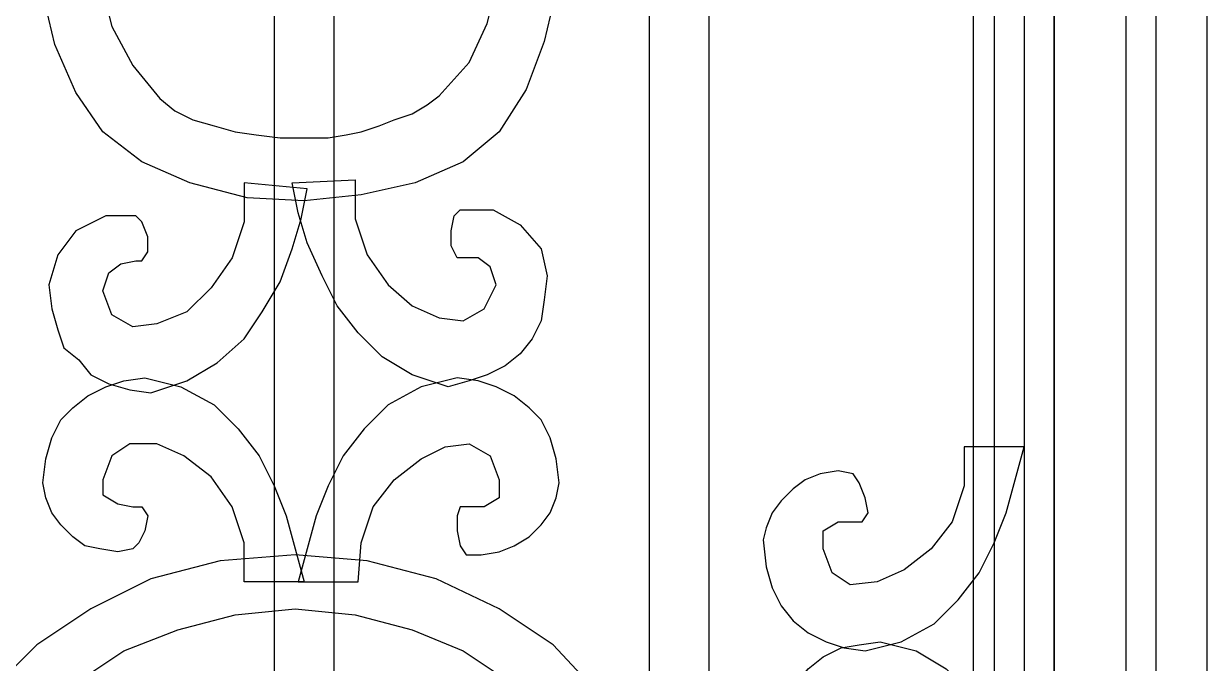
# Model space of a CAD drawing. Header units: centimetres. Extents: x -51 to 56, y -22 to 36.
# Drawn here: x 29.2 to 56.12, y -7.8 to 6.75 of the extents above; entities that cross this region are included whole.
import ezdxf

# ---------------------------------------------------------------- set-up
doc = ezdxf.new("R2010")
doc.units = ezdxf.units.CM
doc.header["$MEASUREMENT"] = 0
doc.layers.add('layer 1', color=7, linetype='Continuous')

msp = doc.modelspace()

# ---------------------------------------------------------------- linework, layer by layer
at = {"layer": 'layer 1', "color": 108}
for points, knots in [([(50.79579, 31.31746), (50.79579, 31.31746), (56.1183, 31.31746), (56.1183, 31.31746), (56.1183, 31.31746), (56.1183, 31.31746), (56.1183, -22.04404), (56.1183, -22.04404), (56.1183, -22.04404), (56.1183, -22.04404), (50.79579, -22.04404), (50.79579, -22.04404), (50.79579, -22.04404), (50.79579, -22.04404), (50.79579, 31.31746), (50.79579, 31.31746)], [0, 0, 0, 0, 0.25, 0.25, 0.25, 0.25, 0.5, 0.5, 0.5, 0.5, 0.75, 0.75, 0.75, 0.75, 1, 1, 1, 1]), ([(34.89652, 30.70333), (34.89652, 30.70333), (36.26127, 30.70333), (36.26127, 30.70333), (36.26127, 30.70333), (36.26127, 30.70333), (36.26127, -22.04404), (36.26127, -22.04404), (36.26127, -22.04404), (36.26127, -22.04404), (34.89652, -22.04404), (34.89652, -22.04404), (34.89652, -22.04404), (34.89652, -22.04404), (34.89652, 30.70333), (34.89652, 30.70333)], [0, 0, 0, 0, 0.25, 0.25, 0.25, 0.25, 0.5, 0.5, 0.5, 0.5, 0.75, 0.75, 0.75, 0.75, 1, 1, 1, 1]), ([(43.42617, 30.70333), (43.42617, 30.70333), (44.79092, 30.70333), (44.79092, 30.70333), (44.79092, 30.70333), (44.79092, 30.70333), (44.79092, -22.04404), (44.79092, -22.04404), (44.79092, -22.04404), (44.79092, -22.04404), (43.42617, -22.04404), (43.42617, -22.04404), (43.42617, -22.04404), (43.42617, -22.04404), (43.42617, 30.70333), (43.42617, 30.70333)], [0, 0, 0, 0, 0.25, 0.25, 0.25, 0.25, 0.5, 0.5, 0.5, 0.5, 0.75, 0.75, 0.75, 0.75, 1, 1, 1, 1]), ([(51.27345, 30.70333), (51.27345, 30.70333), (52.6382, 30.70333), (52.6382, 30.70333), (52.6382, 30.70333), (52.6382, 30.70333), (52.6382, -22.04404), (52.6382, -22.04404), (52.6382, -22.04404), (52.6382, -22.04404), (51.27345, -22.04404), (51.27345, -22.04404), (51.27345, -22.04404), (51.27345, -22.04404), (51.27345, 30.70333), (51.27345, 30.70333)], [0, 0, 0, 0, 0.25, 0.25, 0.25, 0.25, 0.5, 0.5, 0.5, 0.5, 0.75, 0.75, 0.75, 0.75, 1, 1, 1, 1]), ([(40.01431, 4.29553), (40.01431, 4.29553), (40.62845, 5.25085), (40.62845, 5.25085), (40.62845, 5.25085), (40.62845, 5.25085), (41.03787, 6.34264), (41.03787, 6.34264), (41.03787, 6.34264), (41.03787, 6.34264), (41.31082, 7.50268), (41.31082, 7.50268), (41.31082, 7.50268), (41.31082, 7.50268), (41.31082, 8.73095), (41.31082, 8.73095), (41.31082, 8.73095), (41.31082, 8.73095), (41.10611, 9.82274), (41.10611, 9.82274), (41.10611, 9.82274), (41.10611, 9.82274), (40.62845, 10.77806), (40.62845, 10.77806), (40.62845, 10.77806), (40.62845, 10.77806), (39.87784, 11.52867), (39.87784, 11.52867), (39.87784, 11.52867), (39.87784, 11.52867), (38.85428, 12.07457), (38.85428, 12.07457), (38.85428, 12.07457), (38.85428, 12.07457), (38.24015, 12.21104), (38.24015, 12.21104), (38.24015, 12.21104), (38.24015, 12.21104), (37.62601, 12.07457), (37.62601, 12.07457), (37.62601, 12.07457), (37.62601, 12.07457), (37.01188, 11.80162), (37.01188, 11.80162), (37.01188, 11.80162), (37.01188, 11.80162), (36.60245, 11.32396), (36.60245, 11.32396), (36.60245, 11.32396), (36.60245, 11.32396), (36.26127, 10.77806), (36.26127, 10.77806), (36.26127, 10.77806), (36.26127, 10.77806), (36.12479, 10.16393), (36.12479, 10.16393), (36.12479, 10.16393), (36.12479, 10.16393), (36.26127, 9.48155), (36.26127, 9.48155), (36.26127, 9.48155), (36.26127, 9.48155), (36.73893, 8.79918), (36.73893, 8.79918), (36.73893, 8.79918), (36.73893, 8.79918), (37.14835, 8.59447), (37.14835, 8.59447), (37.14835, 8.59447), (37.14835, 8.59447), (37.69425, 8.52623), (37.69425, 8.52623), (37.69425, 8.52623), (37.69425, 8.52623), (38.10367, 8.73095), (38.10367, 8.73095), (38.10367, 8.73095), (38.10367, 8.73095), (38.30838, 9.14037), (38.30838, 9.14037), (38.30838, 9.14037), (38.30838, 9.14037), (38.24015, 9.41332), (38.24015, 9.41332), (38.24015, 9.41332), (38.24015, 9.41332), (38.10367, 9.61803), (38.10367, 9.61803), (38.10367, 9.61803), (38.10367, 9.61803), (37.89896, 9.68627), (37.89896, 9.68627), (37.89896, 9.68627), (37.89896, 9.68627), (37.69425, 9.7545), (37.69425, 9.7545), (37.69425, 9.7545), (37.69425, 9.7545), (37.35306, 10.16393), (37.35306, 10.16393), (37.35306, 10.16393), (37.35306, 10.16393), (37.48954, 10.57335), (37.48954, 10.57335), (37.48954, 10.57335), (37.48954, 10.57335), (37.89896, 10.8463), (37.89896, 10.8463), (37.89896, 10.8463), (37.89896, 10.8463), (38.37662, 10.77806), (38.37662, 10.77806), (38.37662, 10.77806), (38.37662, 10.77806), (38.99075, 10.36864), (38.99075, 10.36864), (38.99075, 10.36864), (38.99075, 10.36864), (39.53665, 9.82274), (39.53665, 9.82274), (39.53665, 9.82274), (39.53665, 9.82274), (39.8096, 9.14037), (39.8096, 9.14037), (39.8096, 9.14037), (39.8096, 9.14037), (40.01431, 8.38976), (40.01431, 8.38976), (40.01431, 8.38976), (40.01431, 8.38976), (39.94608, 7.57091), (39.94608, 7.57091), (39.94608, 7.57091), (39.94608, 7.57091), (39.74136, 6.75207), (39.74136, 6.75207), (39.74136, 6.75207), (39.74136, 6.75207), (39.33194, 5.86498), (39.33194, 5.86498), (39.33194, 5.86498), (39.33194, 5.86498), (38.64957, 5.11437), (38.64957, 5.11437), (38.64957, 5.11437), (38.64957, 5.11437), (38.37662, 4.90966), (38.37662, 4.90966), (38.37662, 4.90966), (38.37662, 4.90966), (38.03543, 4.70495), (38.03543, 4.70495), (38.03543, 4.70495), (38.03543, 4.70495), (37.62601, 4.56848), (37.62601, 4.56848), (37.62601, 4.56848), (37.62601, 4.56848), (37.28482, 4.432), (37.28482, 4.432), (37.28482, 4.432), (37.28482, 4.432), (36.8754, 4.29553), (36.8754, 4.29553), (36.8754, 4.29553), (36.8754, 4.29553), (36.53422, 4.22729), (36.53422, 4.22729), (36.53422, 4.22729), (36.53422, 4.22729), (36.12479, 4.15905), (36.12479, 4.15905), (36.12479, 4.15905), (36.12479, 4.15905), (35.85184, 4.15905), (35.85184, 4.15905), (35.85184, 4.15905), (35.85184, 4.15905), (35.85184, 4.15905), (35.85184, 4.15905), (35.85184, 4.15905), (35.85184, 4.15905), (35.85184, 4.15905), (35.85184, 4.15905), (35.85184, 4.15905), (35.85184, 4.15905), (35.85184, 4.15905), (35.85184, 4.15905), (35.85184, 4.15905), (35.85184, 4.15905), (35.85184, 4.15905), (35.85184, 4.15905), (35.85184, 4.15905), (35.85184, 4.15905), (35.44242, 4.15905), (35.44242, 4.15905), (35.44242, 4.15905), (35.44242, 4.15905), (35.033, 4.15905), (35.033, 4.15905), (35.033, 4.15905), (35.033, 4.15905), (34.4871, 4.22729), (34.4871, 4.22729), (34.4871, 4.22729), (34.4871, 4.22729), (34.00944, 4.29553), (34.00944, 4.29553), (34.00944, 4.29553), (34.00944, 4.29553), (33.53178, 4.432), (33.53178, 4.432), (33.53178, 4.432), (33.53178, 4.432), (33.05412, 4.56848), (33.05412, 4.56848), (33.05412, 4.56848), (33.05412, 4.56848), (32.64469, 4.77319), (32.64469, 4.77319), (32.64469, 4.77319), (32.64469, 4.77319), (32.30351, 5.04614), (32.30351, 5.04614), (32.30351, 5.04614), (32.30351, 5.04614), (31.68937, 5.79675), (31.68937, 5.79675), (31.68937, 5.79675), (31.68937, 5.79675), (31.21171, 6.68383), (31.21171, 6.68383), (31.21171, 6.68383), (31.21171, 6.68383), (31.007, 7.50268), (31.007, 7.50268), (31.007, 7.50268), (31.007, 7.50268), (30.93876, 8.32152), (30.93876, 8.32152), (30.93876, 8.32152), (30.93876, 8.32152), (31.07524, 9.07213), (31.07524, 9.07213), (31.07524, 9.07213), (31.07524, 9.07213), (31.41642, 9.7545), (31.41642, 9.7545), (31.41642, 9.7545), (31.41642, 9.7545), (31.89408, 10.3004), (31.89408, 10.3004), (31.89408, 10.3004), (31.89408, 10.3004), (32.57646, 10.70982), (32.57646, 10.70982), (32.57646, 10.70982), (32.57646, 10.70982), (33.05412, 10.77806), (33.05412, 10.77806), (33.05412, 10.77806), (33.05412, 10.77806), (33.46354, 10.50511), (33.46354, 10.50511), (33.46354, 10.50511), (33.46354, 10.50511), (33.60001, 10.09569), (33.60001, 10.09569), (33.60001, 10.09569), (33.60001, 10.09569), (33.25883, 9.7545), (33.25883, 9.7545), (33.25883, 9.7545), (33.25883, 9.7545), (33.05412, 9.68627), (33.05412, 9.68627), (33.05412, 9.68627), (33.05412, 9.68627), (32.91764, 9.54979), (32.91764, 9.54979), (32.91764, 9.54979), (32.91764, 9.54979), (32.78117, 9.34508), (32.78117, 9.34508), (32.78117, 9.34508), (32.78117, 9.34508), (32.78117, 9.14037), (32.78117, 9.14037), (32.78117, 9.14037), (32.78117, 9.14037), (32.91764, 8.66271), (32.91764, 8.66271), (32.91764, 8.66271), (32.91764, 8.66271), (33.32707, 8.458), (33.32707, 8.458), (33.32707, 8.458), (33.32707, 8.458), (33.80473, 8.52623), (33.80473, 8.52623), (33.80473, 8.52623), (33.80473, 8.52623), (34.21415, 8.73095), (34.21415, 8.73095), (34.21415, 8.73095), (34.21415, 8.73095), (34.69181, 9.41332), (34.69181, 9.41332), (34.69181, 9.41332), (34.69181, 9.41332), (34.82828, 10.09569), (34.82828, 10.09569), (34.82828, 10.09569), (34.82828, 10.09569), (34.69181, 10.70982), (34.69181, 10.70982), (34.69181, 10.70982), (34.69181, 10.70982), (34.41886, 11.32396), (34.41886, 11.32396), (34.41886, 11.32396), (34.41886, 11.32396), (33.9412, 11.73338), (33.9412, 11.73338), (33.9412, 11.73338), (33.9412, 11.73338), (33.3953, 12.07457), (33.3953, 12.07457), (33.3953, 12.07457), (33.3953, 12.07457), (32.78117, 12.21104), (32.78117, 12.21104), (32.78117, 12.21104), (32.78117, 12.21104), (32.16703, 12.07457), (32.16703, 12.07457), (32.16703, 12.07457), (32.16703, 12.07457), (31.07524, 11.52867), (31.07524, 11.52867), (31.07524, 11.52867), (31.07524, 11.52867), (30.32463, 10.70982), (30.32463, 10.70982), (30.32463, 10.70982), (30.32463, 10.70982), (29.84697, 9.68627), (29.84697, 9.68627), (29.84697, 9.68627), (29.84697, 9.68627), (29.64226, 8.59447), (29.64226, 8.59447), (29.64226, 8.59447), (29.64226, 8.59447), (29.64226, 7.43444), (29.64226, 7.43444), (29.64226, 7.43444), (29.64226, 7.43444), (29.91521, 6.27441), (29.91521, 6.27441), (29.91521, 6.27441), (29.91521, 6.27441), (30.39287, 5.18261), (30.39287, 5.18261), (30.39287, 5.18261), (30.39287, 5.18261), (31.007, 4.29553), (31.007, 4.29553), (31.007, 4.29553), (31.007, 4.29553), (31.89408, 3.61315), (31.89408, 3.61315), (31.89408, 3.61315), (31.89408, 3.61315), (32.98588, 3.13549), (32.98588, 3.13549), (32.98588, 3.13549), (32.98588, 3.13549), (34.28239, 2.79431), (34.28239, 2.79431), (34.28239, 2.79431), (34.28239, 2.79431), (35.57889, 2.72607), (35.57889, 2.72607), (35.57889, 2.72607), (35.57889, 2.72607), (36.8754, 2.86255), (36.8754, 2.86255), (36.8754, 2.86255), (36.8754, 2.86255), (38.10367, 3.13549), (38.10367, 3.13549), (38.10367, 3.13549), (38.10367, 3.13549), (39.19547, 3.61315), (39.19547, 3.61315), (39.19547, 3.61315), (39.19547, 3.61315), (40.01431, 4.29553), (40.01431, 4.29553)], [0, 0, 0, 0, 0.01, 0.01, 0.01, 0.01, 0.02, 0.02, 0.02, 0.02, 0.03, 0.03, 0.03, 0.03, 0.04, 0.04, 0.04, 0.04, 0.05, 0.05, 0.05, 0.05, 0.06, 0.06, 0.06, 0.06, 0.07, 0.07, 0.07, 0.07, 0.08, 0.08, 0.08, 0.08, 0.09, 0.09, 0.09, 0.09, 0.1, 0.1, 0.1, 0.1, 0.11, 0.11, 0.11, 0.11, 0.12, 0.12, 0.12, 0.12, 0.13, 0.13, 0.13, 0.13, 0.14, 0.14, 0.14, 0.14, 0.15, 0.15, 0.15, 0.15, 0.16, 0.16, 0.16, 0.16, 0.17, 0.17, 0.17, 0.17, 0.18, 0.18, 0.18, 0.18, 0.19, 0.19, 0.19, 0.19, 0.2, 0.2, 0.2, 0.2, 0.21, 0.21, 0.21, 0.21, 0.22, 0.22, 0.22, 0.22, 0.23, 0.23, 0.23, 0.23, 0.24, 0.24, 0.24, 0.24, 0.25, 0.25, 0.25, 0.25, 0.26, 0.26, 0.26, 0.26, 0.27, 0.27, 0.27, 0.27, 0.28, 0.28, 0.28, 0.28, 0.29, 0.29, 0.29, 0.29, 0.3, 0.3, 0.3, 0.3, 0.31, 0.31, 0.31, 0.31, 0.32, 0.32, 0.32, 0.32, 0.33, 0.33, 0.33, 0.33, 0.34, 0.34, 0.34, 0.34, 0.35, 0.35, 0.35, 0.35, 0.36, 0.36, 0.36, 0.36, 0.37, 0.37, 0.37, 0.37, 0.38, 0.38, 0.38, 0.38, 0.39, 0.39, 0.39, 0.39, 0.4, 0.4, 0.4, 0.4, 0.41, 0.41, 0.41, 0.41, 0.42, 0.42, 0.42, 0.42, 0.43, 0.43, 0.43, 0.43, 0.44, 0.44, 0.44, 0.44, 0.45, 0.45, 0.45, 0.45, 0.46, 0.46, 0.46, 0.46, 0.47, 0.47, 0.47, 0.47, 0.48, 0.48, 0.48, 0.48, 0.49, 0.49, 0.49, 0.49, 0.5, 0.5, 0.5, 0.5, 0.51, 0.51, 0.51, 0.51, 0.52, 0.52, 0.52, 0.52, 0.53, 0.53, 0.53, 0.53, 0.54, 0.54, 0.54, 0.54, 0.55, 0.55, 0.55, 0.55, 0.56, 0.56, 0.56, 0.56, 0.57, 0.57, 0.57, 0.57, 0.58, 0.58, 0.58, 0.58, 0.59, 0.59, 0.59, 0.59, 0.6, 0.6, 0.6, 0.6, 0.61, 0.61, 0.61, 0.61, 0.62, 0.62, 0.62, 0.62, 0.63, 0.63, 0.63, 0.63, 0.64, 0.64, 0.64, 0.64, 0.65, 0.65, 0.65, 0.65, 0.66, 0.66, 0.66, 0.66, 0.67, 0.67, 0.67, 0.67, 0.68, 0.68, 0.68, 0.68, 0.69, 0.69, 0.69, 0.69, 0.7, 0.7, 0.7, 0.7, 0.71, 0.71, 0.71, 0.71, 0.72, 0.72, 0.72, 0.72, 0.73, 0.73, 0.73, 0.73, 0.74, 0.74, 0.74, 0.74, 0.75, 0.75, 0.75, 0.75, 0.76, 0.76, 0.76, 0.76, 0.77, 0.77, 0.77, 0.77, 0.78, 0.78, 0.78, 0.78, 0.79, 0.79, 0.79, 0.79, 0.8, 0.8, 0.8, 0.8, 0.81, 0.81, 0.81, 0.81, 0.82, 0.82, 0.82, 0.82, 0.83, 0.83, 0.83, 0.83, 0.84, 0.84, 0.84, 0.84, 0.85, 0.85, 0.85, 0.85, 0.86, 0.86, 0.86, 0.86, 0.87, 0.87, 0.87, 0.87, 0.88, 0.88, 0.88, 0.88, 0.89, 0.89, 0.89, 0.89, 0.9, 0.9, 0.9, 0.9, 0.91, 0.91, 0.91, 0.91, 0.92, 0.92, 0.92, 0.92, 0.93, 0.93, 0.93, 0.93, 0.94, 0.94, 0.94, 0.94, 0.95, 0.95, 0.95, 0.95, 0.96, 0.96, 0.96, 0.96, 0.97, 0.97, 0.97, 0.97, 0.98, 0.98, 0.98, 0.98, 0.99, 0.99, 0.99, 0.99, 1, 1, 1, 1]), ([(32.0988, -1.64111), (32.0988, -1.64111), (31.62114, -1.57287), (31.62114, -1.57287), (31.62114, -1.57287), (31.62114, -1.57287), (31.14348, -1.4364), (31.14348, -1.4364), (31.14348, -1.4364), (31.14348, -1.4364), (30.73405, -1.23169), (30.73405, -1.23169), (30.73405, -1.23169), (30.73405, -1.23169), (30.4611, -0.8905), (30.4611, -0.8905), (30.4611, -0.8905), (30.4611, -0.8905), (30.11992, -0.61755), (30.11992, -0.61755), (30.11992, -0.61755), (30.11992, -0.61755), (29.98344, -0.20813), (29.98344, -0.20813), (29.98344, -0.20813), (29.98344, -0.20813), (29.84697, 0.26953), (29.84697, 0.26953), (29.84697, 0.26953), (29.84697, 0.26953), (29.77873, 0.81543), (29.77873, 0.81543), (29.77873, 0.81543), (29.77873, 0.81543), (29.98344, 1.4978), (29.98344, 1.4978), (29.98344, 1.4978), (29.98344, 1.4978), (30.39287, 2.0437), (30.39287, 2.0437), (30.39287, 2.0437), (30.39287, 2.0437), (31.07524, 2.38488), (31.07524, 2.38488), (31.07524, 2.38488), (31.07524, 2.38488), (31.75761, 2.38488), (31.75761, 2.38488), (31.75761, 2.38488), (31.75761, 2.38488), (31.89408, 2.24841), (31.89408, 2.24841), (31.89408, 2.24841), (31.89408, 2.24841), (32.03056, 1.90722), (32.03056, 1.90722), (32.03056, 1.90722), (32.03056, 1.90722), (32.03056, 1.56604), (32.03056, 1.56604), (32.03056, 1.56604), (32.03056, 1.56604), (31.89408, 1.36133), (31.89408, 1.36133), (31.89408, 1.36133), (31.89408, 1.36133), (31.75761, 1.36133), (31.75761, 1.36133), (31.75761, 1.36133), (31.75761, 1.36133), (31.41642, 1.29309), (31.41642, 1.29309), (31.41642, 1.29309), (31.41642, 1.29309), (31.14348, 1.08838), (31.14348, 1.08838), (31.14348, 1.08838), (31.14348, 1.08838), (31.007, 0.67895), (31.007, 0.67895), (31.007, 0.67895), (31.007, 0.67895), (31.21171, 0.13306), (31.21171, 0.13306), (31.21171, 0.13306), (31.21171, 0.13306), (31.68937, -0.13989), (31.68937, -0.13989), (31.68937, -0.13989), (31.68937, -0.13989), (32.23527, -0.07166), (32.23527, -0.07166), (32.23527, -0.07166), (32.23527, -0.07166), (32.91764, 0.20129), (32.91764, 0.20129), (32.91764, 0.20129), (32.91764, 0.20129), (33.46354, 0.74719), (33.46354, 0.74719), (33.46354, 0.74719), (33.46354, 0.74719), (33.9412, 1.42956), (33.9412, 1.42956), (33.9412, 1.42956), (33.9412, 1.42956), (34.21415, 2.24841), (34.21415, 2.24841), (34.21415, 2.24841), (34.21415, 2.24841), (34.21415, 3.13549), (34.21415, 3.13549), (34.21415, 3.13549), (34.21415, 3.13549), (35.64713, 2.99902), (35.64713, 2.99902), (35.64713, 2.99902), (35.64713, 2.99902), (35.51066, 2.31665), (35.51066, 2.31665), (35.51066, 2.31665), (35.51066, 2.31665), (35.30595, 1.63428), (35.30595, 1.63428), (35.30595, 1.63428), (35.30595, 1.63428), (35.033, 0.88367), (35.033, 0.88367), (35.033, 0.88367), (35.033, 0.88367), (34.62357, 0.20129), (34.62357, 0.20129), (34.62357, 0.20129), (34.62357, 0.20129), (34.21415, -0.41284), (34.21415, -0.41284), (34.21415, -0.41284), (34.21415, -0.41284), (33.60001, -0.95874), (33.60001, -0.95874), (33.60001, -0.95874), (33.60001, -0.95874), (32.91764, -1.36816), (32.91764, -1.36816), (32.91764, -1.36816), (32.91764, -1.36816), (32.0988, -1.64111), (32.0988, -1.64111)], [0, 0, 0, 0, 0.02702703, 0.02702703, 0.02702703, 0.02702703, 0.05405405, 0.05405405, 0.05405405, 0.05405405, 0.08108108, 0.08108108, 0.08108108, 0.08108108, 0.10810811, 0.10810811, 0.10810811, 0.10810811, 0.13513514, 0.13513514, 0.13513514, 0.13513514, 0.16216216, 0.16216216, 0.16216216, 0.16216216, 0.18918919, 0.18918919, 0.18918919, 0.18918919, 0.21621622, 0.21621622, 0.21621622, 0.21621622, 0.24324324, 0.24324324, 0.24324324, 0.24324324, 0.27027027, 0.27027027, 0.27027027, 0.27027027, 0.2972973, 0.2972973, 0.2972973, 0.2972973, 0.32432432, 0.32432432, 0.32432432, 0.32432432, 0.35135135, 0.35135135, 0.35135135, 0.35135135, 0.37837838, 0.37837838, 0.37837838, 0.37837838, 0.40540541, 0.40540541, 0.40540541, 0.40540541, 0.43243243, 0.43243243, 0.43243243, 0.43243243, 0.45945946, 0.45945946, 0.45945946, 0.45945946, 0.48648649, 0.48648649, 0.48648649, 0.48648649, 0.51351351, 0.51351351, 0.51351351, 0.51351351, 0.54054054, 0.54054054, 0.54054054, 0.54054054, 0.56756757, 0.56756757, 0.56756757, 0.56756757, 0.59459459, 0.59459459, 0.59459459, 0.59459459, 0.62162162, 0.62162162, 0.62162162, 0.62162162, 0.64864865, 0.64864865, 0.64864865, 0.64864865, 0.67567568, 0.67567568, 0.67567568, 0.67567568, 0.7027027, 0.7027027, 0.7027027, 0.7027027, 0.72972973, 0.72972973, 0.72972973, 0.72972973, 0.75675676, 0.75675676, 0.75675676, 0.75675676, 0.78378378, 0.78378378, 0.78378378, 0.78378378, 0.81081081, 0.81081081, 0.81081081, 0.81081081, 0.83783784, 0.83783784, 0.83783784, 0.83783784, 0.86486486, 0.86486486, 0.86486486, 0.86486486, 0.89189189, 0.89189189, 0.89189189, 0.89189189, 0.91891892, 0.91891892, 0.91891892, 0.91891892, 0.94594595, 0.94594595, 0.94594595, 0.94594595, 0.97297297, 0.97297297, 0.97297297, 0.97297297, 1, 1, 1, 1]), ([(38.85428, -1.50464), (38.85428, -1.50464), (39.33194, -1.36816), (39.33194, -1.36816), (39.33194, -1.36816), (39.33194, -1.36816), (39.74136, -1.23169), (39.74136, -1.23169), (39.74136, -1.23169), (39.74136, -1.23169), (40.15079, -1.02698), (40.15079, -1.02698), (40.15079, -1.02698), (40.15079, -1.02698), (40.49197, -0.75403), (40.49197, -0.75403), (40.49197, -0.75403), (40.49197, -0.75403), (40.76492, -0.41284), (40.76492, -0.41284), (40.76492, -0.41284), (40.76492, -0.41284), (40.96963, -0.00342), (40.96963, -0.00342), (40.96963, -0.00342), (40.96963, -0.00342), (41.03787, 0.47424), (41.03787, 0.47424), (41.03787, 0.47424), (41.03787, 0.47424), (41.10611, 1.02014), (41.10611, 1.02014), (41.10611, 1.02014), (41.10611, 1.02014), (40.96963, 1.63428), (40.96963, 1.63428), (40.96963, 1.63428), (40.96963, 1.63428), (40.49197, 2.18017), (40.49197, 2.18017), (40.49197, 2.18017), (40.49197, 2.18017), (39.87784, 2.52136), (39.87784, 2.52136), (39.87784, 2.52136), (39.87784, 2.52136), (39.12723, 2.52136), (39.12723, 2.52136), (39.12723, 2.52136), (39.12723, 2.52136), (38.99075, 2.38488), (38.99075, 2.38488), (38.99075, 2.38488), (38.99075, 2.38488), (38.92252, 2.0437), (38.92252, 2.0437), (38.92252, 2.0437), (38.92252, 2.0437), (38.92252, 1.70251), (38.92252, 1.70251), (38.92252, 1.70251), (38.92252, 1.70251), (39.05899, 1.42956), (39.05899, 1.42956), (39.05899, 1.42956), (39.05899, 1.42956), (39.19547, 1.42956), (39.19547, 1.42956), (39.19547, 1.42956), (39.19547, 1.42956), (39.53665, 1.42956), (39.53665, 1.42956), (39.53665, 1.42956), (39.53665, 1.42956), (39.8096, 1.22485), (39.8096, 1.22485), (39.8096, 1.22485), (39.8096, 1.22485), (39.94608, 0.81543), (39.94608, 0.81543), (39.94608, 0.81543), (39.94608, 0.81543), (39.67313, 0.26953), (39.67313, 0.26953), (39.67313, 0.26953), (39.67313, 0.26953), (39.19547, -0.00342), (39.19547, -0.00342), (39.19547, -0.00342), (39.19547, -0.00342), (38.64957, 0.06482), (38.64957, 0.06482), (38.64957, 0.06482), (38.64957, 0.06482), (38.03543, 0.33777), (38.03543, 0.33777), (38.03543, 0.33777), (38.03543, 0.33777), (37.48954, 0.81543), (37.48954, 0.81543), (37.48954, 0.81543), (37.48954, 0.81543), (37.01188, 1.4978), (37.01188, 1.4978), (37.01188, 1.4978), (37.01188, 1.4978), (36.73893, 2.31665), (36.73893, 2.31665), (36.73893, 2.31665), (36.73893, 2.31665), (36.73893, 3.20373), (36.73893, 3.20373), (36.73893, 3.20373), (36.73893, 3.20373), (35.30595, 3.13549), (35.30595, 3.13549), (35.30595, 3.13549), (35.30595, 3.13549), (35.44242, 2.45312), (35.44242, 2.45312), (35.44242, 2.45312), (35.44242, 2.45312), (35.64713, 1.77075), (35.64713, 1.77075), (35.64713, 1.77075), (35.64713, 1.77075), (35.98832, 1.02014), (35.98832, 1.02014), (35.98832, 1.02014), (35.98832, 1.02014), (36.3295, 0.33777), (36.3295, 0.33777), (36.3295, 0.33777), (36.3295, 0.33777), (36.80716, -0.27637), (36.80716, -0.27637), (36.80716, -0.27637), (36.80716, -0.27637), (37.35306, -0.82226), (37.35306, -0.82226), (37.35306, -0.82226), (37.35306, -0.82226), (38.03543, -1.23169), (38.03543, -1.23169), (38.03543, -1.23169), (38.03543, -1.23169), (38.85428, -1.50464), (38.85428, -1.50464)], [0, 0, 0, 0, 0.02702703, 0.02702703, 0.02702703, 0.02702703, 0.05405405, 0.05405405, 0.05405405, 0.05405405, 0.08108108, 0.08108108, 0.08108108, 0.08108108, 0.10810811, 0.10810811, 0.10810811, 0.10810811, 0.13513514, 0.13513514, 0.13513514, 0.13513514, 0.16216216, 0.16216216, 0.16216216, 0.16216216, 0.18918919, 0.18918919, 0.18918919, 0.18918919, 0.21621622, 0.21621622, 0.21621622, 0.21621622, 0.24324324, 0.24324324, 0.24324324, 0.24324324, 0.27027027, 0.27027027, 0.27027027, 0.27027027, 0.2972973, 0.2972973, 0.2972973, 0.2972973, 0.32432432, 0.32432432, 0.32432432, 0.32432432, 0.35135135, 0.35135135, 0.35135135, 0.35135135, 0.37837838, 0.37837838, 0.37837838, 0.37837838, 0.40540541, 0.40540541, 0.40540541, 0.40540541, 0.43243243, 0.43243243, 0.43243243, 0.43243243, 0.45945946, 0.45945946, 0.45945946, 0.45945946, 0.48648649, 0.48648649, 0.48648649, 0.48648649, 0.51351351, 0.51351351, 0.51351351, 0.51351351, 0.54054054, 0.54054054, 0.54054054, 0.54054054, 0.56756757, 0.56756757, 0.56756757, 0.56756757, 0.59459459, 0.59459459, 0.59459459, 0.59459459, 0.62162162, 0.62162162, 0.62162162, 0.62162162, 0.64864865, 0.64864865, 0.64864865, 0.64864865, 0.67567568, 0.67567568, 0.67567568, 0.67567568, 0.7027027, 0.7027027, 0.7027027, 0.7027027, 0.72972973, 0.72972973, 0.72972973, 0.72972973, 0.75675676, 0.75675676, 0.75675676, 0.75675676, 0.78378378, 0.78378378, 0.78378378, 0.78378378, 0.81081081, 0.81081081, 0.81081081, 0.81081081, 0.83783784, 0.83783784, 0.83783784, 0.83783784, 0.86486486, 0.86486486, 0.86486486, 0.86486486, 0.89189189, 0.89189189, 0.89189189, 0.89189189, 0.91891892, 0.91891892, 0.91891892, 0.91891892, 0.94594595, 0.94594595, 0.94594595, 0.94594595, 0.97297297, 0.97297297, 0.97297297, 0.97297297, 1, 1, 1, 1]), ([(31.96232, -1.29993), (31.96232, -1.29993), (31.48466, -1.36816), (31.48466, -1.36816), (31.48466, -1.36816), (31.48466, -1.36816), (31.07524, -1.50464), (31.07524, -1.50464), (31.07524, -1.50464), (31.07524, -1.50464), (30.66581, -1.70935), (30.66581, -1.70935), (30.66581, -1.70935), (30.66581, -1.70935), (30.32463, -1.9823), (30.32463, -1.9823), (30.32463, -1.9823), (30.32463, -1.9823), (30.05168, -2.25525), (30.05168, -2.25525), (30.05168, -2.25525), (30.05168, -2.25525), (29.84697, -2.66467), (29.84697, -2.66467), (29.84697, -2.66467), (29.84697, -2.66467), (29.71049, -3.14233), (29.71049, -3.14233), (29.71049, -3.14233), (29.71049, -3.14233), (29.64226, -3.68823), (29.64226, -3.68823), (29.64226, -3.68823), (29.64226, -3.68823), (29.71049, -4.02941), (29.71049, -4.02941), (29.71049, -4.02941), (29.71049, -4.02941), (29.84697, -4.3706), (29.84697, -4.3706), (29.84697, -4.3706), (29.84697, -4.3706), (30.05168, -4.64355), (30.05168, -4.64355), (30.05168, -4.64355), (30.05168, -4.64355), (30.32463, -4.9165), (30.32463, -4.9165), (30.32463, -4.9165), (30.32463, -4.9165), (30.59758, -5.12121), (30.59758, -5.12121), (30.59758, -5.12121), (30.59758, -5.12121), (30.93876, -5.18945), (30.93876, -5.18945), (30.93876, -5.18945), (30.93876, -5.18945), (31.34819, -5.25768), (31.34819, -5.25768), (31.34819, -5.25768), (31.34819, -5.25768), (31.68937, -5.18945), (31.68937, -5.18945), (31.68937, -5.18945), (31.68937, -5.18945), (31.82585, -5.05297), (31.82585, -5.05297), (31.82585, -5.05297), (31.82585, -5.05297), (31.96232, -4.78002), (31.96232, -4.78002), (31.96232, -4.78002), (31.96232, -4.78002), (32.03056, -4.43884), (32.03056, -4.43884), (32.03056, -4.43884), (32.03056, -4.43884), (31.89408, -4.23413), (31.89408, -4.23413), (31.89408, -4.23413), (31.89408, -4.23413), (31.68937, -4.23413), (31.68937, -4.23413), (31.68937, -4.23413), (31.68937, -4.23413), (31.34819, -4.16589), (31.34819, -4.16589), (31.34819, -4.16589), (31.34819, -4.16589), (31.007, -3.96118), (31.007, -3.96118), (31.007, -3.96118), (31.007, -3.96118), (31.007, -3.61999), (31.007, -3.61999), (31.007, -3.61999), (31.007, -3.61999), (31.21171, -3.07409), (31.21171, -3.07409), (31.21171, -3.07409), (31.21171, -3.07409), (31.62114, -2.80114), (31.62114, -2.80114), (31.62114, -2.80114), (31.62114, -2.80114), (32.23527, -2.80114), (32.23527, -2.80114), (32.23527, -2.80114), (32.23527, -2.80114), (32.84941, -3.07409), (32.84941, -3.07409), (32.84941, -3.07409), (32.84941, -3.07409), (33.46354, -3.55175), (33.46354, -3.55175), (33.46354, -3.55175), (33.46354, -3.55175), (33.9412, -4.23413), (33.9412, -4.23413), (33.9412, -4.23413), (33.9412, -4.23413), (34.21415, -5.05297), (34.21415, -5.05297), (34.21415, -5.05297), (34.21415, -5.05297), (34.21415, -5.94006), (34.21415, -5.94006), (34.21415, -5.94006), (34.21415, -5.94006), (35.57889, -5.94006), (35.57889, -5.94006), (35.57889, -5.94006), (35.57889, -5.94006), (35.37418, -5.18945), (35.37418, -5.18945), (35.37418, -5.18945), (35.37418, -5.18945), (35.16947, -4.43884), (35.16947, -4.43884), (35.16947, -4.43884), (35.16947, -4.43884), (34.89652, -3.75646), (34.89652, -3.75646), (34.89652, -3.75646), (34.89652, -3.75646), (34.55534, -3.07409), (34.55534, -3.07409), (34.55534, -3.07409), (34.55534, -3.07409), (34.07768, -2.45996), (34.07768, -2.45996), (34.07768, -2.45996), (34.07768, -2.45996), (33.53178, -1.91406), (33.53178, -1.91406), (33.53178, -1.91406), (33.53178, -1.91406), (32.78117, -1.50464), (32.78117, -1.50464), (32.78117, -1.50464), (32.78117, -1.50464), (31.96232, -1.29993), (31.96232, -1.29993)], [0, 0, 0, 0, 0.02439024, 0.02439024, 0.02439024, 0.02439024, 0.04878049, 0.04878049, 0.04878049, 0.04878049, 0.07317073, 0.07317073, 0.07317073, 0.07317073, 0.09756098, 0.09756098, 0.09756098, 0.09756098, 0.12195122, 0.12195122, 0.12195122, 0.12195122, 0.14634146, 0.14634146, 0.14634146, 0.14634146, 0.17073171, 0.17073171, 0.17073171, 0.17073171, 0.19512195, 0.19512195, 0.19512195, 0.19512195, 0.2195122, 0.2195122, 0.2195122, 0.2195122, 0.24390244, 0.24390244, 0.24390244, 0.24390244, 0.26829268, 0.26829268, 0.26829268, 0.26829268, 0.29268293, 0.29268293, 0.29268293, 0.29268293, 0.31707317, 0.31707317, 0.31707317, 0.31707317, 0.34146341, 0.34146341, 0.34146341, 0.34146341, 0.36585366, 0.36585366, 0.36585366, 0.36585366, 0.3902439, 0.3902439, 0.3902439, 0.3902439, 0.41463415, 0.41463415, 0.41463415, 0.41463415, 0.43902439, 0.43902439, 0.43902439, 0.43902439, 0.46341463, 0.46341463, 0.46341463, 0.46341463, 0.48780488, 0.48780488, 0.48780488, 0.48780488, 0.51219512, 0.51219512, 0.51219512, 0.51219512, 0.53658537, 0.53658537, 0.53658537, 0.53658537, 0.56097561, 0.56097561, 0.56097561, 0.56097561, 0.58536585, 0.58536585, 0.58536585, 0.58536585, 0.6097561, 0.6097561, 0.6097561, 0.6097561, 0.63414634, 0.63414634, 0.63414634, 0.63414634, 0.65853659, 0.65853659, 0.65853659, 0.65853659, 0.68292683, 0.68292683, 0.68292683, 0.68292683, 0.70731707, 0.70731707, 0.70731707, 0.70731707, 0.73170732, 0.73170732, 0.73170732, 0.73170732, 0.75609756, 0.75609756, 0.75609756, 0.75609756, 0.7804878, 0.7804878, 0.7804878, 0.7804878, 0.80487805, 0.80487805, 0.80487805, 0.80487805, 0.82926829, 0.82926829, 0.82926829, 0.82926829, 0.85365854, 0.85365854, 0.85365854, 0.85365854, 0.87804878, 0.87804878, 0.87804878, 0.87804878, 0.90243902, 0.90243902, 0.90243902, 0.90243902, 0.92682927, 0.92682927, 0.92682927, 0.92682927, 0.95121951, 0.95121951, 0.95121951, 0.95121951, 0.97560976, 0.97560976, 0.97560976, 0.97560976, 1, 1, 1, 1]), ([(39.05899, -1.29993), (39.05899, -1.29993), (39.53665, -1.36816), (39.53665, -1.36816), (39.53665, -1.36816), (39.53665, -1.36816), (39.94608, -1.50464), (39.94608, -1.50464), (39.94608, -1.50464), (39.94608, -1.50464), (40.3555, -1.70935), (40.3555, -1.70935), (40.3555, -1.70935), (40.3555, -1.70935), (40.69669, -1.9823), (40.69669, -1.9823), (40.69669, -1.9823), (40.69669, -1.9823), (40.96963, -2.25525), (40.96963, -2.25525), (40.96963, -2.25525), (40.96963, -2.25525), (41.17435, -2.66467), (41.17435, -2.66467), (41.17435, -2.66467), (41.17435, -2.66467), (41.31082, -3.14233), (41.31082, -3.14233), (41.31082, -3.14233), (41.31082, -3.14233), (41.37906, -3.68823), (41.37906, -3.68823), (41.37906, -3.68823), (41.37906, -3.68823), (41.31082, -4.02941), (41.31082, -4.02941), (41.31082, -4.02941), (41.31082, -4.02941), (41.17435, -4.3706), (41.17435, -4.3706), (41.17435, -4.3706), (41.17435, -4.3706), (40.96963, -4.64355), (40.96963, -4.64355), (40.96963, -4.64355), (40.96963, -4.64355), (40.69669, -4.9165), (40.69669, -4.9165), (40.69669, -4.9165), (40.69669, -4.9165), (40.3555, -5.12121), (40.3555, -5.12121), (40.3555, -5.12121), (40.3555, -5.12121), (40.01431, -5.25768), (40.01431, -5.25768), (40.01431, -5.25768), (40.01431, -5.25768), (39.60489, -5.32592), (39.60489, -5.32592), (39.60489, -5.32592), (39.60489, -5.32592), (39.2637, -5.32592), (39.2637, -5.32592), (39.2637, -5.32592), (39.2637, -5.32592), (39.12723, -5.12121), (39.12723, -5.12121), (39.12723, -5.12121), (39.12723, -5.12121), (39.05899, -4.78002), (39.05899, -4.78002), (39.05899, -4.78002), (39.05899, -4.78002), (39.05899, -4.43884), (39.05899, -4.43884), (39.05899, -4.43884), (39.05899, -4.43884), (39.12723, -4.23413), (39.12723, -4.23413), (39.12723, -4.23413), (39.12723, -4.23413), (39.33194, -4.23413), (39.33194, -4.23413), (39.33194, -4.23413), (39.33194, -4.23413), (39.67313, -4.23413), (39.67313, -4.23413), (39.67313, -4.23413), (39.67313, -4.23413), (40.01431, -4.02941), (40.01431, -4.02941), (40.01431, -4.02941), (40.01431, -4.02941), (40.01431, -3.61999), (40.01431, -3.61999), (40.01431, -3.61999), (40.01431, -3.61999), (39.8096, -3.07409), (39.8096, -3.07409), (39.8096, -3.07409), (39.8096, -3.07409), (39.33194, -2.80114), (39.33194, -2.80114), (39.33194, -2.80114), (39.33194, -2.80114), (38.78604, -2.86938), (38.78604, -2.86938), (38.78604, -2.86938), (38.78604, -2.86938), (38.24015, -3.14233), (38.24015, -3.14233), (38.24015, -3.14233), (38.24015, -3.14233), (37.62601, -3.61999), (37.62601, -3.61999), (37.62601, -3.61999), (37.62601, -3.61999), (37.14835, -4.23413), (37.14835, -4.23413), (37.14835, -4.23413), (37.14835, -4.23413), (36.8754, -5.05297), (36.8754, -5.05297), (36.8754, -5.05297), (36.8754, -5.05297), (36.80716, -5.94006), (36.80716, -5.94006), (36.80716, -5.94006), (36.80716, -5.94006), (35.44242, -5.94006), (35.44242, -5.94006), (35.44242, -5.94006), (35.44242, -5.94006), (35.64713, -5.18945), (35.64713, -5.18945), (35.64713, -5.18945), (35.64713, -5.18945), (35.85184, -4.43884), (35.85184, -4.43884), (35.85184, -4.43884), (35.85184, -4.43884), (36.12479, -3.75646), (36.12479, -3.75646), (36.12479, -3.75646), (36.12479, -3.75646), (36.46598, -3.07409), (36.46598, -3.07409), (36.46598, -3.07409), (36.46598, -3.07409), (36.94364, -2.45996), (36.94364, -2.45996), (36.94364, -2.45996), (36.94364, -2.45996), (37.48954, -1.91406), (37.48954, -1.91406), (37.48954, -1.91406), (37.48954, -1.91406), (38.24015, -1.50464), (38.24015, -1.50464), (38.24015, -1.50464), (38.24015, -1.50464), (39.05899, -1.29993), (39.05899, -1.29993)], [0, 0, 0, 0, 0.02439024, 0.02439024, 0.02439024, 0.02439024, 0.04878049, 0.04878049, 0.04878049, 0.04878049, 0.07317073, 0.07317073, 0.07317073, 0.07317073, 0.09756098, 0.09756098, 0.09756098, 0.09756098, 0.12195122, 0.12195122, 0.12195122, 0.12195122, 0.14634146, 0.14634146, 0.14634146, 0.14634146, 0.17073171, 0.17073171, 0.17073171, 0.17073171, 0.19512195, 0.19512195, 0.19512195, 0.19512195, 0.2195122, 0.2195122, 0.2195122, 0.2195122, 0.24390244, 0.24390244, 0.24390244, 0.24390244, 0.26829268, 0.26829268, 0.26829268, 0.26829268, 0.29268293, 0.29268293, 0.29268293, 0.29268293, 0.31707317, 0.31707317, 0.31707317, 0.31707317, 0.34146341, 0.34146341, 0.34146341, 0.34146341, 0.36585366, 0.36585366, 0.36585366, 0.36585366, 0.3902439, 0.3902439, 0.3902439, 0.3902439, 0.41463415, 0.41463415, 0.41463415, 0.41463415, 0.43902439, 0.43902439, 0.43902439, 0.43902439, 0.46341463, 0.46341463, 0.46341463, 0.46341463, 0.48780488, 0.48780488, 0.48780488, 0.48780488, 0.51219512, 0.51219512, 0.51219512, 0.51219512, 0.53658537, 0.53658537, 0.53658537, 0.53658537, 0.56097561, 0.56097561, 0.56097561, 0.56097561, 0.58536585, 0.58536585, 0.58536585, 0.58536585, 0.6097561, 0.6097561, 0.6097561, 0.6097561, 0.63414634, 0.63414634, 0.63414634, 0.63414634, 0.65853659, 0.65853659, 0.65853659, 0.65853659, 0.68292683, 0.68292683, 0.68292683, 0.68292683, 0.70731707, 0.70731707, 0.70731707, 0.70731707, 0.73170732, 0.73170732, 0.73170732, 0.73170732, 0.75609756, 0.75609756, 0.75609756, 0.75609756, 0.7804878, 0.7804878, 0.7804878, 0.7804878, 0.80487805, 0.80487805, 0.80487805, 0.80487805, 0.82926829, 0.82926829, 0.82926829, 0.82926829, 0.85365854, 0.85365854, 0.85365854, 0.85365854, 0.87804878, 0.87804878, 0.87804878, 0.87804878, 0.90243902, 0.90243902, 0.90243902, 0.90243902, 0.92682927, 0.92682927, 0.92682927, 0.92682927, 0.95121951, 0.95121951, 0.95121951, 0.95121951, 0.97560976, 0.97560976, 0.97560976, 0.97560976, 1, 1, 1, 1]), ([(48.33925, -7.50951), (48.33925, -7.50951), (47.86159, -7.44127), (47.86159, -7.44127), (47.86159, -7.44127), (47.86159, -7.44127), (47.45217, -7.3048), (47.45217, -7.3048), (47.45217, -7.3048), (47.45217, -7.3048), (47.04275, -7.10009), (47.04275, -7.10009), (47.04275, -7.10009), (47.04275, -7.10009), (46.70156, -6.82714), (46.70156, -6.82714), (46.70156, -6.82714), (46.70156, -6.82714), (46.42861, -6.48595), (46.42861, -6.48595), (46.42861, -6.48595), (46.42861, -6.48595), (46.2239, -6.07653), (46.2239, -6.07653), (46.2239, -6.07653), (46.2239, -6.07653), (46.08743, -5.59887), (46.08743, -5.59887), (46.08743, -5.59887), (46.08743, -5.59887), (46.01919, -4.98473), (46.01919, -4.98473), (46.01919, -4.98473), (46.01919, -4.98473), (46.08743, -4.71179), (46.08743, -4.71179), (46.08743, -4.71179), (46.08743, -4.71179), (46.2239, -4.3706), (46.2239, -4.3706), (46.2239, -4.3706), (46.2239, -4.3706), (46.42861, -4.09765), (46.42861, -4.09765), (46.42861, -4.09765), (46.42861, -4.09765), (46.70156, -3.8247), (46.70156, -3.8247), (46.70156, -3.8247), (46.70156, -3.8247), (46.97451, -3.61999), (46.97451, -3.61999), (46.97451, -3.61999), (46.97451, -3.61999), (47.31569, -3.48352), (47.31569, -3.48352), (47.31569, -3.48352), (47.31569, -3.48352), (47.72512, -3.41528), (47.72512, -3.41528), (47.72512, -3.41528), (47.72512, -3.41528), (48.0663, -3.48352), (48.0663, -3.48352), (48.0663, -3.48352), (48.0663, -3.48352), (48.20278, -3.68823), (48.20278, -3.68823), (48.20278, -3.68823), (48.20278, -3.68823), (48.33925, -4.02941), (48.33925, -4.02941), (48.33925, -4.02941), (48.33925, -4.02941), (48.40749, -4.3706), (48.40749, -4.3706), (48.40749, -4.3706), (48.40749, -4.3706), (48.27102, -4.57531), (48.27102, -4.57531), (48.27102, -4.57531), (48.27102, -4.57531), (48.0663, -4.57531), (48.0663, -4.57531), (48.0663, -4.57531), (48.0663, -4.57531), (47.72512, -4.57531), (47.72512, -4.57531), (47.72512, -4.57531), (47.72512, -4.57531), (47.38393, -4.78002), (47.38393, -4.78002), (47.38393, -4.78002), (47.38393, -4.78002), (47.38393, -5.18945), (47.38393, -5.18945), (47.38393, -5.18945), (47.38393, -5.18945), (47.58864, -5.73534), (47.58864, -5.73534), (47.58864, -5.73534), (47.58864, -5.73534), (47.99807, -6.00829), (47.99807, -6.00829), (47.99807, -6.00829), (47.99807, -6.00829), (48.6122, -5.94006), (48.6122, -5.94006), (48.6122, -5.94006), (48.6122, -5.94006), (49.22634, -5.66711), (49.22634, -5.66711), (49.22634, -5.66711), (49.22634, -5.66711), (49.84047, -5.18945), (49.84047, -5.18945), (49.84047, -5.18945), (49.84047, -5.18945), (50.31813, -4.57531), (50.31813, -4.57531), (50.31813, -4.57531), (50.31813, -4.57531), (50.59108, -3.75646), (50.59108, -3.75646), (50.59108, -3.75646), (50.59108, -3.75646), (50.59108, -2.86938), (50.59108, -2.86938), (50.59108, -2.86938), (50.59108, -2.86938), (51.95583, -2.86938), (51.95583, -2.86938), (51.95583, -2.86938), (51.95583, -2.86938), (51.75111, -3.61999), (51.75111, -3.61999), (51.75111, -3.61999), (51.75111, -3.61999), (51.5464, -4.3706), (51.5464, -4.3706), (51.5464, -4.3706), (51.5464, -4.3706), (51.27345, -5.05297), (51.27345, -5.05297), (51.27345, -5.05297), (51.27345, -5.05297), (50.93227, -5.73534), (50.93227, -5.73534), (50.93227, -5.73534), (50.93227, -5.73534), (50.45461, -6.34948), (50.45461, -6.34948), (50.45461, -6.34948), (50.45461, -6.34948), (49.90871, -6.89538), (49.90871, -6.89538), (49.90871, -6.89538), (49.90871, -6.89538), (49.1581, -7.3048), (49.1581, -7.3048), (49.1581, -7.3048), (49.1581, -7.3048), (48.33925, -7.50951), (48.33925, -7.50951)], [0, 0, 0, 0, 0.02439024, 0.02439024, 0.02439024, 0.02439024, 0.04878049, 0.04878049, 0.04878049, 0.04878049, 0.07317073, 0.07317073, 0.07317073, 0.07317073, 0.09756098, 0.09756098, 0.09756098, 0.09756098, 0.12195122, 0.12195122, 0.12195122, 0.12195122, 0.14634146, 0.14634146, 0.14634146, 0.14634146, 0.17073171, 0.17073171, 0.17073171, 0.17073171, 0.19512195, 0.19512195, 0.19512195, 0.19512195, 0.2195122, 0.2195122, 0.2195122, 0.2195122, 0.24390244, 0.24390244, 0.24390244, 0.24390244, 0.26829268, 0.26829268, 0.26829268, 0.26829268, 0.29268293, 0.29268293, 0.29268293, 0.29268293, 0.31707317, 0.31707317, 0.31707317, 0.31707317, 0.34146341, 0.34146341, 0.34146341, 0.34146341, 0.36585366, 0.36585366, 0.36585366, 0.36585366, 0.3902439, 0.3902439, 0.3902439, 0.3902439, 0.41463415, 0.41463415, 0.41463415, 0.41463415, 0.43902439, 0.43902439, 0.43902439, 0.43902439, 0.46341463, 0.46341463, 0.46341463, 0.46341463, 0.48780488, 0.48780488, 0.48780488, 0.48780488, 0.51219512, 0.51219512, 0.51219512, 0.51219512, 0.53658537, 0.53658537, 0.53658537, 0.53658537, 0.56097561, 0.56097561, 0.56097561, 0.56097561, 0.58536585, 0.58536585, 0.58536585, 0.58536585, 0.6097561, 0.6097561, 0.6097561, 0.6097561, 0.63414634, 0.63414634, 0.63414634, 0.63414634, 0.65853659, 0.65853659, 0.65853659, 0.65853659, 0.68292683, 0.68292683, 0.68292683, 0.68292683, 0.70731707, 0.70731707, 0.70731707, 0.70731707, 0.73170732, 0.73170732, 0.73170732, 0.73170732, 0.75609756, 0.75609756, 0.75609756, 0.75609756, 0.7804878, 0.7804878, 0.7804878, 0.7804878, 0.80487805, 0.80487805, 0.80487805, 0.80487805, 0.82926829, 0.82926829, 0.82926829, 0.82926829, 0.85365854, 0.85365854, 0.85365854, 0.85365854, 0.87804878, 0.87804878, 0.87804878, 0.87804878, 0.90243902, 0.90243902, 0.90243902, 0.90243902, 0.92682927, 0.92682927, 0.92682927, 0.92682927, 0.95121951, 0.95121951, 0.95121951, 0.95121951, 0.97560976, 0.97560976, 0.97560976, 0.97560976, 1, 1, 1, 1]), ([(35.37418, -5.32592), (35.37418, -5.32592), (37.01188, -5.4624), (37.01188, -5.4624), (37.01188, -5.4624), (37.01188, -5.4624), (38.58133, -5.87182), (38.58133, -5.87182), (38.58133, -5.87182), (38.58133, -5.87182), (40.01431, -6.55419), (40.01431, -6.55419), (40.01431, -6.55419), (40.01431, -6.55419), (41.24258, -7.37304), (41.24258, -7.37304), (41.24258, -7.37304), (41.24258, -7.37304), (42.1979, -8.3966), (42.1979, -8.3966), (42.1979, -8.3966), (42.1979, -8.3966), (43.01675, -9.62487), (43.01675, -9.62487), (43.01675, -9.62487), (43.01675, -9.62487), (43.49441, -10.92137), (43.49441, -10.92137), (43.49441, -10.92137), (43.49441, -10.92137), (43.63089, -12.35435), (43.63089, -12.35435), (43.63089, -12.35435), (43.63089, -12.35435), (43.63089, -12.35435), (43.63089, -12.35435), (43.63089, -12.35435), (43.63089, -12.35435), (43.63089, -12.42259), (43.63089, -12.42259), (43.63089, -12.42259), (43.63089, -12.42259), (43.63089, -12.49083), (43.63089, -12.49083), (43.63089, -12.49083), (43.63089, -12.49083), (43.63089, -12.49083), (43.63089, -12.49083), (43.63089, -12.49083), (43.63089, -12.49083), (43.35794, -12.55907), (43.35794, -12.55907), (43.35794, -12.55907), (43.35794, -12.55907), (42.88028, -12.49083), (42.88028, -12.49083), (42.88028, -12.49083), (42.88028, -12.49083), (42.47085, -12.49083), (42.47085, -12.49083), (42.47085, -12.49083), (42.47085, -12.49083), (42.26614, -12.35435), (42.26614, -12.35435), (42.26614, -12.35435), (42.26614, -12.35435), (42.12967, -11.19432), (42.12967, -11.19432), (42.12967, -11.19432), (42.12967, -11.19432), (41.72024, -10.03429), (41.72024, -10.03429), (41.72024, -10.03429), (41.72024, -10.03429), (41.03787, -9.07897), (41.03787, -9.07897), (41.03787, -9.07897), (41.03787, -9.07897), (40.21902, -8.19188), (40.21902, -8.19188), (40.21902, -8.19188), (40.21902, -8.19188), (39.19547, -7.50951), (39.19547, -7.50951), (39.19547, -7.50951), (39.19547, -7.50951), (38.03543, -7.03185), (38.03543, -7.03185), (38.03543, -7.03185), (38.03543, -7.03185), (36.73893, -6.69066), (36.73893, -6.69066), (36.73893, -6.69066), (36.73893, -6.69066), (35.37418, -6.55419), (35.37418, -6.55419), (35.37418, -6.55419), (35.37418, -6.55419), (34.00944, -6.69066), (34.00944, -6.69066), (34.00944, -6.69066), (34.00944, -6.69066), (32.71293, -7.03185), (32.71293, -7.03185), (32.71293, -7.03185), (32.71293, -7.03185), (31.48466, -7.50951), (31.48466, -7.50951), (31.48466, -7.50951), (31.48466, -7.50951), (30.4611, -8.19188), (30.4611, -8.19188), (30.4611, -8.19188), (30.4611, -8.19188), (29.57402, -9.07897), (29.57402, -9.07897), (29.57402, -9.07897), (29.57402, -9.07897), (28.89165, -10.03429), (28.89165, -10.03429), (28.89165, -10.03429), (28.89165, -10.03429), (28.41399, -11.19432), (28.41399, -11.19432), (28.41399, -11.19432), (28.41399, -11.19432), (28.27751, -12.35435), (28.27751, -12.35435), (28.27751, -12.35435), (28.27751, -12.35435), (28.0728, -12.49083), (28.0728, -12.49083), (28.0728, -12.49083), (28.0728, -12.49083), (27.66338, -12.55907), (27.66338, -12.55907), (27.66338, -12.55907), (27.66338, -12.55907), (27.25395, -12.55907), (27.25395, -12.55907), (27.25395, -12.55907), (27.25395, -12.55907), (27.04924, -12.55907), (27.04924, -12.55907), (27.04924, -12.55907), (27.04924, -12.55907), (27.04924, -12.49083), (27.04924, -12.49083), (27.04924, -12.49083), (27.04924, -12.49083), (27.04924, -12.49083), (27.04924, -12.49083), (27.04924, -12.49083), (27.04924, -12.49083), (27.04924, -12.42259), (27.04924, -12.42259), (27.04924, -12.42259), (27.04924, -12.42259), (27.04924, -12.35435), (27.04924, -12.35435), (27.04924, -12.35435), (27.04924, -12.35435), (27.18572, -10.92137), (27.18572, -10.92137), (27.18572, -10.92137), (27.18572, -10.92137), (27.73161, -9.62487), (27.73161, -9.62487), (27.73161, -9.62487), (27.73161, -9.62487), (28.48222, -8.3966), (28.48222, -8.3966), (28.48222, -8.3966), (28.48222, -8.3966), (29.50578, -7.37304), (29.50578, -7.37304), (29.50578, -7.37304), (29.50578, -7.37304), (30.73405, -6.55419), (30.73405, -6.55419), (30.73405, -6.55419), (30.73405, -6.55419), (32.0988, -5.87182), (32.0988, -5.87182), (32.0988, -5.87182), (32.0988, -5.87182), (33.66825, -5.4624), (33.66825, -5.4624), (33.66825, -5.4624), (33.66825, -5.4624), (35.37418, -5.32592), (35.37418, -5.32592)], [0, 0, 0, 0, 0.02083333, 0.02083333, 0.02083333, 0.02083333, 0.04166667, 0.04166667, 0.04166667, 0.04166667, 0.0625, 0.0625, 0.0625, 0.0625, 0.08333333, 0.08333333, 0.08333333, 0.08333333, 0.10416667, 0.10416667, 0.10416667, 0.10416667, 0.125, 0.125, 0.125, 0.125, 0.14583333, 0.14583333, 0.14583333, 0.14583333, 0.16666667, 0.16666667, 0.16666667, 0.16666667, 0.1875, 0.1875, 0.1875, 0.1875, 0.20833333, 0.20833333, 0.20833333, 0.20833333, 0.22916667, 0.22916667, 0.22916667, 0.22916667, 0.25, 0.25, 0.25, 0.25, 0.27083333, 0.27083333, 0.27083333, 0.27083333, 0.29166667, 0.29166667, 0.29166667, 0.29166667, 0.3125, 0.3125, 0.3125, 0.3125, 0.33333333, 0.33333333, 0.33333333, 0.33333333, 0.35416667, 0.35416667, 0.35416667, 0.35416667, 0.375, 0.375, 0.375, 0.375, 0.39583333, 0.39583333, 0.39583333, 0.39583333, 0.41666667, 0.41666667, 0.41666667, 0.41666667, 0.4375, 0.4375, 0.4375, 0.4375, 0.45833333, 0.45833333, 0.45833333, 0.45833333, 0.47916667, 0.47916667, 0.47916667, 0.47916667, 0.5, 0.5, 0.5, 0.5, 0.52083333, 0.52083333, 0.52083333, 0.52083333, 0.54166667, 0.54166667, 0.54166667, 0.54166667, 0.5625, 0.5625, 0.5625, 0.5625, 0.58333333, 0.58333333, 0.58333333, 0.58333333, 0.60416667, 0.60416667, 0.60416667, 0.60416667, 0.625, 0.625, 0.625, 0.625, 0.64583333, 0.64583333, 0.64583333, 0.64583333, 0.66666667, 0.66666667, 0.66666667, 0.66666667, 0.6875, 0.6875, 0.6875, 0.6875, 0.70833333, 0.70833333, 0.70833333, 0.70833333, 0.72916667, 0.72916667, 0.72916667, 0.72916667, 0.75, 0.75, 0.75, 0.75, 0.77083333, 0.77083333, 0.77083333, 0.77083333, 0.79166667, 0.79166667, 0.79166667, 0.79166667, 0.8125, 0.8125, 0.8125, 0.8125, 0.83333333, 0.83333333, 0.83333333, 0.83333333, 0.85416667, 0.85416667, 0.85416667, 0.85416667, 0.875, 0.875, 0.875, 0.875, 0.89583333, 0.89583333, 0.89583333, 0.89583333, 0.91666667, 0.91666667, 0.91666667, 0.91666667, 0.9375, 0.9375, 0.9375, 0.9375, 0.95833333, 0.95833333, 0.95833333, 0.95833333, 0.97916667, 0.97916667, 0.97916667, 0.97916667, 1, 1, 1, 1]), ([(48.68044, -7.3048), (48.68044, -7.3048), (48.20278, -7.37304), (48.20278, -7.37304), (48.20278, -7.37304), (48.20278, -7.37304), (47.79336, -7.44127), (47.79336, -7.44127), (47.79336, -7.44127), (47.79336, -7.44127), (47.38393, -7.64599), (47.38393, -7.64599), (47.38393, -7.64599), (47.38393, -7.64599), (47.04275, -7.91893), (47.04275, -7.91893), (47.04275, -7.91893), (47.04275, -7.91893), (46.7698, -8.26012), (46.7698, -8.26012), (46.7698, -8.26012), (46.7698, -8.26012), (46.56509, -8.66954), (46.56509, -8.66954), (46.56509, -8.66954), (46.56509, -8.66954), (46.42861, -9.1472), (46.42861, -9.1472), (46.42861, -9.1472), (46.42861, -9.1472), (46.36037, -9.6931), (46.36037, -9.6931), (46.36037, -9.6931), (46.36037, -9.6931), (46.56509, -10.37547), (46.56509, -10.37547), (46.56509, -10.37547), (46.56509, -10.37547), (46.97451, -10.92137), (46.97451, -10.92137), (46.97451, -10.92137), (46.97451, -10.92137), (47.65688, -11.19432), (47.65688, -11.19432), (47.65688, -11.19432), (47.65688, -11.19432), (48.33925, -11.19432), (48.33925, -11.19432), (48.33925, -11.19432), (48.33925, -11.19432), (48.47573, -11.05785), (48.47573, -11.05785), (48.47573, -11.05785), (48.47573, -11.05785), (48.6122, -10.7849), (48.6122, -10.7849), (48.6122, -10.7849), (48.6122, -10.7849), (48.6122, -10.44371), (48.6122, -10.44371), (48.6122, -10.44371), (48.6122, -10.44371), (48.54396, -10.239), (48.54396, -10.239), (48.54396, -10.239), (48.54396, -10.239), (48.33925, -10.239), (48.33925, -10.239), (48.33925, -10.239), (48.33925, -10.239), (47.99807, -10.17076), (47.99807, -10.17076), (47.99807, -10.17076), (47.99807, -10.17076), (47.72512, -9.96605), (47.72512, -9.96605), (47.72512, -9.96605), (47.72512, -9.96605), (47.58864, -9.62487), (47.58864, -9.62487), (47.58864, -9.62487), (47.58864, -9.62487), (47.79336, -9.07897), (47.79336, -9.07897), (47.79336, -9.07897), (47.79336, -9.07897), (48.27102, -8.80602), (48.27102, -8.80602), (48.27102, -8.80602), (48.27102, -8.80602), (48.81691, -8.80602), (48.81691, -8.80602), (48.81691, -8.80602), (48.81691, -8.80602), (49.43105, -9.07897), (49.43105, -9.07897), (49.43105, -9.07897), (49.43105, -9.07897), (50.04518, -9.55663), (50.04518, -9.55663), (50.04518, -9.55663), (50.04518, -9.55663), (50.52284, -10.239), (50.52284, -10.239), (50.52284, -10.239), (50.52284, -10.239), (50.79579, -11.05785), (50.79579, -11.05785), (50.79579, -11.05785), (50.79579, -11.05785), (50.79579, -11.94493), (50.79579, -11.94493), (50.79579, -11.94493), (50.79579, -11.94493), (52.22877, -11.94493), (52.22877, -11.94493), (52.22877, -11.94493), (52.22877, -11.94493), (52.02406, -11.19432), (52.02406, -11.19432), (52.02406, -11.19432), (52.02406, -11.19432), (51.81935, -10.44371), (51.81935, -10.44371), (51.81935, -10.44371), (51.81935, -10.44371), (51.5464, -9.76134), (51.5464, -9.76134), (51.5464, -9.76134), (51.5464, -9.76134), (51.20522, -9.07897), (51.20522, -9.07897), (51.20522, -9.07897), (51.20522, -9.07897), (50.72756, -8.46483), (50.72756, -8.46483), (50.72756, -8.46483), (50.72756, -8.46483), (50.18166, -7.91893), (50.18166, -7.91893), (50.18166, -7.91893), (50.18166, -7.91893), (49.49929, -7.50951), (49.49929, -7.50951), (49.49929, -7.50951), (49.49929, -7.50951), (48.68044, -7.3048), (48.68044, -7.3048)], [0, 0, 0, 0, 0.02702703, 0.02702703, 0.02702703, 0.02702703, 0.05405405, 0.05405405, 0.05405405, 0.05405405, 0.08108108, 0.08108108, 0.08108108, 0.08108108, 0.10810811, 0.10810811, 0.10810811, 0.10810811, 0.13513514, 0.13513514, 0.13513514, 0.13513514, 0.16216216, 0.16216216, 0.16216216, 0.16216216, 0.18918919, 0.18918919, 0.18918919, 0.18918919, 0.21621622, 0.21621622, 0.21621622, 0.21621622, 0.24324324, 0.24324324, 0.24324324, 0.24324324, 0.27027027, 0.27027027, 0.27027027, 0.27027027, 0.2972973, 0.2972973, 0.2972973, 0.2972973, 0.32432432, 0.32432432, 0.32432432, 0.32432432, 0.35135135, 0.35135135, 0.35135135, 0.35135135, 0.37837838, 0.37837838, 0.37837838, 0.37837838, 0.40540541, 0.40540541, 0.40540541, 0.40540541, 0.43243243, 0.43243243, 0.43243243, 0.43243243, 0.45945946, 0.45945946, 0.45945946, 0.45945946, 0.48648649, 0.48648649, 0.48648649, 0.48648649, 0.51351351, 0.51351351, 0.51351351, 0.51351351, 0.54054054, 0.54054054, 0.54054054, 0.54054054, 0.56756757, 0.56756757, 0.56756757, 0.56756757, 0.59459459, 0.59459459, 0.59459459, 0.59459459, 0.62162162, 0.62162162, 0.62162162, 0.62162162, 0.64864865, 0.64864865, 0.64864865, 0.64864865, 0.67567568, 0.67567568, 0.67567568, 0.67567568, 0.7027027, 0.7027027, 0.7027027, 0.7027027, 0.72972973, 0.72972973, 0.72972973, 0.72972973, 0.75675676, 0.75675676, 0.75675676, 0.75675676, 0.78378378, 0.78378378, 0.78378378, 0.78378378, 0.81081081, 0.81081081, 0.81081081, 0.81081081, 0.83783784, 0.83783784, 0.83783784, 0.83783784, 0.86486486, 0.86486486, 0.86486486, 0.86486486, 0.89189189, 0.89189189, 0.89189189, 0.89189189, 0.91891892, 0.91891892, 0.91891892, 0.91891892, 0.94594595, 0.94594595, 0.94594595, 0.94594595, 0.97297297, 0.97297297, 0.97297297, 0.97297297, 1, 1, 1, 1])]:
    msp.add_open_spline(points, degree=3, knots=knots, dxfattribs=at)
at = {"layer": 'layer 1', "color": 252}
msp.add_open_spline([(51.95583, 29.33858), (51.95583, 29.33858), (54.95826, 29.33858), (54.95826, 29.33858), (54.95826, 29.33858), (54.95826, 29.33858), (54.95826, -20.26987), (54.95826, -20.26987), (54.95826, -20.26987), (54.95826, -20.26987), (51.95583, -20.26987), (51.95583, -20.26987), (51.95583, -20.26987), (51.95583, -20.26987), (51.95583, 29.33858), (51.95583, 29.33858)], degree=3, knots=[0, 0, 0, 0, 0.25, 0.25, 0.25, 0.25, 0.5, 0.5, 0.5, 0.5, 0.75, 0.75, 0.75, 0.75, 1, 1, 1, 1], dxfattribs=at)
at = {"layer": 'layer 1', "color": 253}
msp.add_open_spline([(52.6382, 27.83737), (52.6382, 27.83737), (54.27589, 27.83737), (54.27589, 27.83737), (54.27589, 27.83737), (54.27589, 27.83737), (54.27589, -18.70041), (54.27589, -18.70041), (54.27589, -18.70041), (54.27589, -18.70041), (52.6382, -18.70041), (52.6382, -18.70041), (52.6382, -18.70041), (52.6382, -18.70041), (52.6382, 27.83737), (52.6382, 27.83737)], degree=3, knots=[0, 0, 0, 0, 0.25, 0.25, 0.25, 0.25, 0.5, 0.5, 0.5, 0.5, 0.75, 0.75, 0.75, 0.75, 1, 1, 1, 1], dxfattribs=at)

doc.saveas('drawing.dxf')
